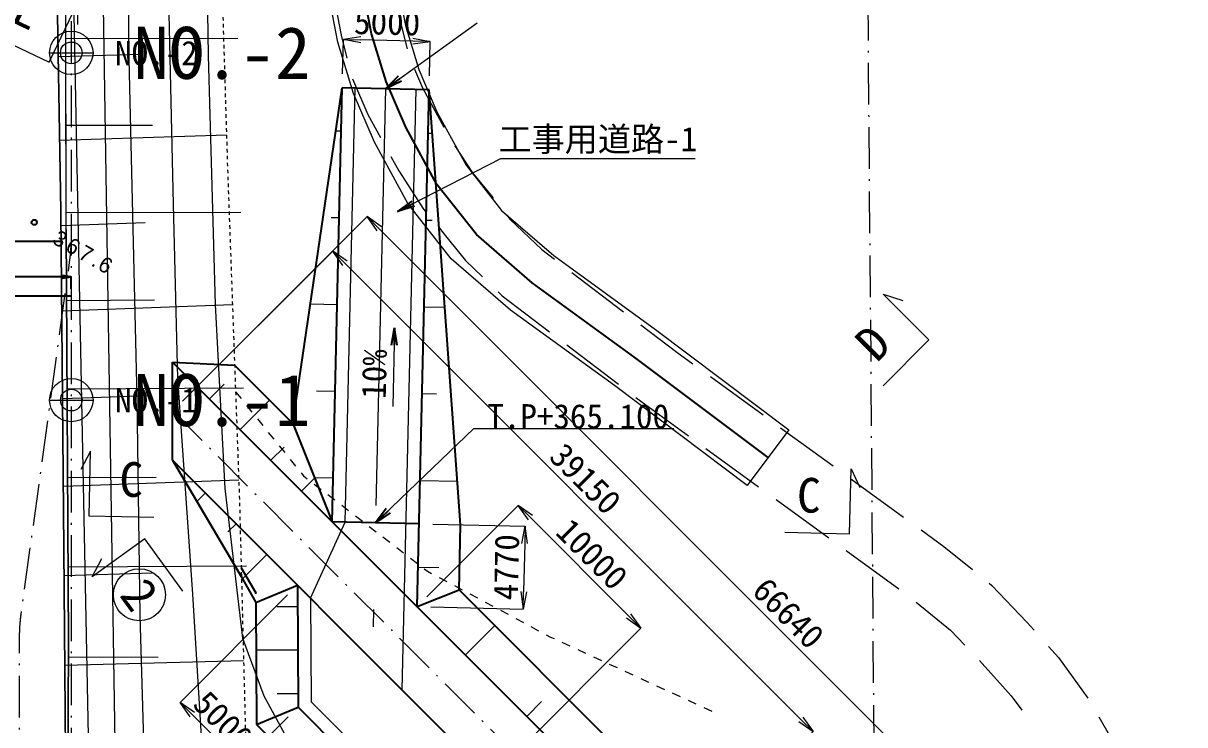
# Model space of a CAD drawing. Header units: millimetres. Extents: x -256476 to 341554, y -216330 to 457415.
# Drawn here: x 72453 to 139396, y 196573 to 236983 of the extents above; entities that cross this region are included whole.
import ezdxf
from ezdxf.enums import TextEntityAlignment as Align

# ---------------------------------------------------------------- set-up
doc = ezdxf.new("R2010")
doc.units = ezdxf.units.MM
doc.header["$LTSCALE"] = 400
doc.header["$PDSIZE"] = 300
for name, pattern in [('561019', [1, 0.5, -0.5]), ('56201', [2.5, 1.25, -1.25]), ('SXF_一点短鎖線', [9.25, 6, -1.5, 0.25, -1.5])]:
    doc.linetypes.add(name, pattern=pattern)
doc.layers.get('Defpoints').update_dxf_attribs({"color": 153})
for name, color, linetype, lineweight in [('D-BGD', 7, 'Continuous', 13), ('D-BMK', 2, 'SXF_一点短鎖線', 13), ('D-BMK-HTXT', 7, 'Continuous', 13), ('D-BMK-OTRS', 7, 'Continuous', 13), ('D-BYP-STR1', 2, 'Continuous', 13), ('D-STR', 1, 'Continuous', 25), ('D-STR-DIM', 7, 'Continuous', 13), ('D-STR-HTXT', 7, 'Continuous', 13), ('D-STR-TXT', 7, 'Continuous', 13), ('●予備設計_LP横断', 7, 'Continuous', 13)]:
    doc.layers.add(name, color=color, linetype=linetype, lineweight=lineweight)
doc.styles.add('MS ゴシック', font='MS Gothic.ttf')
doc.styles.add('Style-WORKING', font='WORKING.shx')
doc.styles.add('ＭＳ ゴシック', font='MS Gothic.ttf')
doc.dimstyles.new('DIM-200-F', dxfattribs={"dimscale": 200, "dimtxt": 3.5, "dimasz": 2.5, "dimexe": 0, "dimexo": 2, "dimgap": 0.8, "dimtad": 1, "dimdec": 0, "dimzin": 0, "dimdsep": 46, "dimtxsty": 'MS ゴシック', "dimblk": 'OPEN', "dimcen": 0.1, "dimclrd": 256, "dimclre": 256, "dimclrt": 256, "dimaunit": 1, "dimadec": 4, "dimazin": 0, "dimtfac": 1, "dimtdec": 0, "dimtmove": 2, "dimatfit": 3, "dimldrblk": 'OPEN', "dimfxl": 1, "dimtolj": 1, "dimtzin": 0, "dimlwd": -1, "dimlwe": -1, "dimarcsym": 2})
doc.dimstyles.new('DIM-400-F', dxfattribs={"dimscale": 400, "dimtxt": 3.5, "dimasz": 2.5, "dimexe": 0, "dimexo": 2, "dimgap": 0.8, "dimtad": 1, "dimdec": 0, "dimzin": 0, "dimdsep": 46, "dimtxsty": 'MS ゴシック', "dimblk": 'OPEN', "dimcen": 0.1, "dimclrd": 256, "dimclre": 256, "dimclrt": 256, "dimaunit": 1, "dimadec": 4, "dimazin": 0, "dimtfac": 1, "dimtdec": 0, "dimtmove": 2, "dimatfit": 3, "dimldrblk": 'OPEN', "dimfxl": 1, "dimtolj": 1, "dimtzin": 0, "dimlwd": -1, "dimlwe": -1, "dimarcsym": 2})

# ---------------------------------------------------------------- blocks, each defined once
blk = doc.blocks.new('M7312')
at = {"layer": '●予備設計_LP横断', "linetype": 'Continuous', "lineweight": 20}
blk.add_circle((0, -0.001), 0.15, dxfattribs=at)
blk = doc.blocks.new('_Open')
at = {"color": 0, "linetype": 'ByBlock', "lineweight": -2}
for p, q in [((-1, 0.167), (0, 0)), ((-1, -0.167), (0, 0)), ((0, 0), (-1, 0))]:
    blk.add_line(p, q, dxfattribs=at)
blk = doc.blocks.new('*D29')
at = {"layer": 'D-STR-DIM', "transparency": 16777216}
for p, q in [((66215, 239315), (70327, 247914)), ((73935, 246189), (71229, 247483)), ((70726, 237159), (74838, 245758))]:
    blk.add_line(p, q, dxfattribs=at)
at = {"layer": 'Defpoints', "color": 0, "transparency": 16777216}
for p in [(70327, 247914), (65870, 238594, 354078), (70381, 236437, 354078)]:
    blk.add_point(p, dxfattribs=at)
at = {"layer": 'D-STR-DIM', "transparency": 16777216, "xscale": 1000, "yscale": 1000, "zscale": 1000}
for p, rotation in [((70327, 247914), 154.4461229960115), ((74838, 245758), 334.4461229960114)]:
    blk.add_blockref('_Open', p, dxfattribs=dict(at, rotation=rotation))
at = {"layer": 'D-STR-DIM', "transparency": 16777216, "insert": (73022, 247756), "char_height": 1400, "attachment_point": 5, "rotation": 334.44612, "style": 'MS ゴシック'}
blk.add_mtext('\\A1;5000', dxfattribs=at)
blk = doc.blocks.new('*D106')
at = {"layer": 'Defpoints', "transparency": 16777216}
for p, q in [((60361, 221676), (60361, 222379)), ((74724, 222379), (60861, 222379)), ((75224, 221676), (75224, 222379))]:
    blk.add_line(p, q, dxfattribs=at)
at = {"layer": 'Defpoints', "color": 0, "transparency": 16777216}
for p in [(60361, 222379), (60361, 221276, 78), (75224, 221276)]:
    blk.add_point(p, dxfattribs=at)
at = {"layer": 'Defpoints', "transparency": 16777216, "xscale": 500, "yscale": 500, "zscale": 500, "rotation": 180}
blk.add_blockref('_Open', (60361, 222379), dxfattribs=at)
at = {"layer": 'Defpoints', "transparency": 16777216, "xscale": 500, "yscale": 500, "zscale": 500}
blk.add_blockref('_Open', (75224, 222379), dxfattribs=at)
at = {"layer": 'Defpoints', "transparency": 16777216, "insert": (67793, 222889), "char_height": 700, "attachment_point": 5, "style": 'MS ゴシック'}
blk.add_mtext('\\A1;14863', dxfattribs=at)
blk = doc.blocks.new('*D130')
at = {"layer": 'D-STR-DIM', "transparency": 16777216}
blk.add_line((128192, 168310), (128192, 179360), dxfattribs=at)
for start, end in [(90, 135), (80.32668, 85.16334), (139.83666, 144.67332)]:
    blk.add_arc((128192, 167510), 11850, start, end, dxfattribs=at)
at = {"layer": 'Defpoints', "color": 0, "transparency": 16777216}
for p in [(65394, 230308), (125125, 178956), (128192, 167510), (128192, 167510), (128192, 144510)]:
    blk.add_point(p, dxfattribs=at)
at = {"layer": 'D-STR-DIM', "transparency": 16777216, "xscale": 1000, "yscale": 1000, "zscale": 1000}
for p, rotation in [((128192, 179360), 177.5816705060862), ((119813, 175889), 47.41832949492703)]:
    blk.add_blockref('_Open', p, dxfattribs=dict(at, rotation=rotation))
at = {"layer": 'D-STR-DIM', "transparency": 16777216, "insert": (123267, 179400), "char_height": 1400, "attachment_point": 5, "rotation": 22.5, "style": 'MS ゴシック'}
blk.add_mtext('\\A1;45°0\'0"', dxfattribs=at)
blk = doc.blocks.new('*D131')
at = {"layer": 'D-STR-DIM', "transparency": 16777216}
for p, q in [((81630, 215204), (90289, 223862)), ((90996, 223155), (117268, 196883)), ((109316, 187517), (117975, 196176))]:
    blk.add_line(p, q, dxfattribs=at)
at = {"layer": 'Defpoints', "color": 0, "transparency": 16777216}
for p in [(81064, 214638), (117975, 196176), (108751, 186952)]:
    blk.add_point(p, dxfattribs=at)
at = {"layer": 'D-STR-DIM', "transparency": 16777216, "xscale": 1000, "yscale": 1000, "zscale": 1000}
for p, rotation in [((90289, 223862), 134.9999999999999), ((117975, 196176), 314.9999999999999)]:
    blk.add_blockref('_Open', p, dxfattribs=dict(at, rotation=rotation))
at = {"layer": 'D-STR-DIM', "transparency": 16777216, "insert": (104853, 210740), "char_height": 1400, "attachment_point": 5, "rotation": 315, "style": 'MS ゴシック'}
blk.add_mtext('\\A1;39150', dxfattribs=at)
blk = doc.blocks.new('*D134')
at = {"layer": 'D-STR-DIM', "transparency": 16777216}
for p, q in [((81630, 215204), (92268, 225842)), ((92976, 225135), (138689, 179422)), ((128758, 168076), (139396, 178714))]:
    blk.add_line(p, q, dxfattribs=at)
at = {"layer": 'Defpoints', "color": 0, "transparency": 16777216}
for p in [(81064, 214638), (139396, 178714), (128192, 167510)]:
    blk.add_point(p, dxfattribs=at)
at = {"layer": 'D-STR-DIM', "transparency": 16777216, "xscale": 1000, "yscale": 1000, "zscale": 1000}
for p, rotation in [((92268, 225842), 134.9999999999997), ((139396, 178714), 314.9999999999998)]:
    blk.add_blockref('_Open', p, dxfattribs=dict(at, rotation=rotation))
at = {"layer": 'D-STR-DIM', "transparency": 16777216, "insert": (116553, 203000), "char_height": 1400, "attachment_point": 5, "rotation": 315, "style": 'MS ゴシック'}
blk.add_mtext('\\A1;66640', dxfattribs=at)
blk = doc.blocks.new('*D135')
at = {"layer": 'D-STR-DIM', "transparency": 16777216}
for p, q in [((90860, 234063), (90906, 236049)), ((94905, 235956), (91906, 236026)), ((95859, 233947), (95905, 235933))]:
    blk.add_line(p, q, dxfattribs=at)
at = {"layer": 'Defpoints', "color": 0, "transparency": 16777216}
for p in [(90906, 236049), (90841, 233263, 23232), (95840, 233147, 23232)]:
    blk.add_point(p, dxfattribs=at)
at = {"layer": 'D-STR-DIM', "transparency": 16777216, "xscale": 1000, "yscale": 1000, "zscale": 1000}
for p, rotation in [((90906, 236049), 178.6700986809897), ((95905, 235933), 358.6700986809897)]:
    blk.add_blockref('_Open', p, dxfattribs=dict(at, rotation=rotation))
at = {"layer": 'D-STR-DIM', "transparency": 16777216, "insert": (93429, 237010), "char_height": 1400, "attachment_point": 5, "rotation": 358.6701, "style": 'MS ゴシック'}
blk.add_mtext('\\A1;5000', dxfattribs=at)
blk = doc.blocks.new('*D139')
at = {"layer": 'D-STR-DIM', "transparency": 16777216}
for p, q in [((87728, 197024), (85029, 194325)), ((91393, 187962), (85736, 193618)), ((94799, 189953), (92100, 187254))]:
    blk.add_line(p, q, dxfattribs=at)
at = {"layer": 'Defpoints', "color": 0, "transparency": 16777216}
for p in [(88293, 197590), (85029, 194325), (95365, 190519)]:
    blk.add_point(p, dxfattribs=at)
at = {"layer": 'D-STR-DIM', "transparency": 16777216, "xscale": 1000, "yscale": 1000, "zscale": 1000}
for p, rotation in [((85029, 194325), 134.9999999999999), ((92100, 187254), 314.9999999999999)]:
    blk.add_blockref('_Open', p, dxfattribs=dict(at, rotation=rotation))
at = {"layer": 'D-STR-DIM', "transparency": 16777216, "insert": (89286, 191511), "char_height": 1400, "attachment_point": 5, "rotation": 315, "style": 'MS ゴシック'}
blk.add_mtext('\\A1;10000', dxfattribs=at)
blk = doc.blocks.new('*D141')
at = {"layer": 'D-STR-DIM', "transparency": 16777216}
for p, q in [((87688, 204055), (81493, 197861)), ((84322, 195033), (82201, 197154)), ((87728, 197024), (85029, 194325))]:
    blk.add_line(p, q, dxfattribs=at)
at = {"layer": 'Defpoints', "color": 0, "transparency": 16777216}
for p in [(88253, 204621), (81493, 197861), (88293, 197590)]:
    blk.add_point(p, dxfattribs=at)
at = {"layer": 'D-STR-DIM', "transparency": 16777216, "xscale": 1000, "yscale": 1000, "zscale": 1000}
for p, rotation in [((81493, 197861), 134.9999999999998), ((85029, 194325), 314.9999999999998)]:
    blk.add_blockref('_Open', p, dxfattribs=dict(at, rotation=rotation))
at = {"layer": 'D-STR-DIM', "transparency": 16777216, "insert": (83982, 196814), "char_height": 1400, "attachment_point": 5, "rotation": 315, "style": 'MS ゴシック'}
blk.add_mtext('\\A1;5000', dxfattribs=at)
blk = doc.blocks.new('*D142')
at = {"layer": 'D-STR-DIM', "transparency": 16777216}
for p, q in [((96060, 208135), (101379, 208011)), ((101356, 207012), (101292, 204239)), ((95949, 203363), (101269, 203240))]:
    blk.add_line(p, q, dxfattribs=at)
at = {"layer": 'Defpoints', "color": 0, "transparency": 16777216}
for p in [(95260, 208154, 23232), (95149, 203382, -23232), (101269, 203240)]:
    blk.add_point(p, dxfattribs=at)
at = {"layer": 'D-STR-DIM', "transparency": 16777216, "xscale": 1000, "yscale": 1000, "zscale": 1000}
for p, rotation in [((101379, 208011), 88.67009868098913), ((101269, 203240), 268.6700986809892)]:
    blk.add_blockref('_Open', p, dxfattribs=dict(at, rotation=rotation))
at = {"layer": 'D-STR-DIM', "transparency": 16777216, "insert": (100304, 205649), "char_height": 1400, "attachment_point": 5, "rotation": 88.6701, "style": 'MS ゴシック'}
blk.add_mtext('\\A1;4770', dxfattribs=at)
blk = doc.blocks.new('*D143')
at = {"layer": 'D-STR-DIM', "transparency": 16777216}
for p, q in [((95715, 203947), (100979, 209212)), ((107343, 202848), (101686, 208505)), ((99957, 194048), (108050, 202141))]:
    blk.add_line(p, q, dxfattribs=at)
at = {"layer": 'Defpoints', "color": 0, "transparency": 16777216}
for p in [(100979, 209212), (95149, 203382, -23232), (99392, 193482, -23232)]:
    blk.add_point(p, dxfattribs=at)
at = {"layer": 'D-STR-DIM', "transparency": 16777216, "xscale": 1000, "yscale": 1000, "zscale": 1000}
for p, rotation in [((100979, 209212), 134.9999999999997), ((108050, 202141), 314.9999999999998)]:
    blk.add_blockref('_Open', p, dxfattribs=dict(at, rotation=rotation))
at = {"layer": 'D-STR-DIM', "transparency": 16777216, "insert": (105236, 206397), "char_height": 1400, "attachment_point": 5, "rotation": 315, "style": 'MS ゴシック'}
blk.add_mtext('\\A1;10000', dxfattribs=at)

msp = doc.modelspace()

# ---------------------------------------------------------------- linework, layer by layer
at = {"layer": 'D-BGD', "linetype": 'SXF_一点短鎖線'}
msp.add_line((120178.7, 353091.9, 0), (121690.4, 169343.2, 0), dxfattribs=at)
at = {"layer": 'D-BGD', "linetype": 'Continuous'}
for p, q in [((74929.9, 225102.9, 368280), (74848.8, 264331.7, 368370)), ((74910.8, 236106.1), (84829.9, 236125.5)), ((74469.1, 235064.1), (79244.8, 235209.1)), ((74920.4, 231106.2), (79911.6, 231120.8)), ((74554.8, 230256.7), (84166.5, 230548.6)), ((74928.7, 226084), (84986.7, 226104.3)), ((74635.2, 225339.1), (79477.5, 225500.3)), ((104066.6, 222628.5, 363183), (107053.7, 220362.4, 363241)), ((74948, 221020.9), (80016.2, 221048.9)), ((74679.3, 220421), (84509.5, 220774.9)), ((103774.2, 218451.6, 363220), (106761.8, 216186.4, 363276)), ((112062.5, 216625.1, 363306), (115094.8, 214419.6, 363316)), ((74974.8, 215930.4), (85155.7, 215983.8)), ((74724.6, 215366.4), (79708, 215545.8)), ((116106.2, 213684.9, 363319), (119139.8, 211479.7, 363329)), ((111798.7, 212486, 363312), (114831.5, 210281.4, 363322)), ((74769.9, 210311.7), (84873.1, 210675.5)), ((75008.8, 210812.6), (80121.6, 210838)), ((120150.6, 210744.1, 363333), (123183.4, 208539.5, 363342)), ((115842.8, 209546.6, 363325), (118876.4, 207341.5, 363335)), ((119887.8, 206606.7, 363339), (122921.1, 204402.9, 363349)), ((75028, 205668.8), (85325.5, 205724.4)), ((74814.5, 205161.7), (79912.6, 205318.7)), ((74855.1, 200011.7), (85152.1, 200276.1)), ((75049.5, 200489.1), (80226.7, 200465.9))]:
    msp.add_line(p, q, dxfattribs=at)
at = {"layer": 'D-BGD', "linetype": '561019', "flags": 128}
for points in [[(81716.5, 425661.2), (81866.8, 415455.3), (82892.9, 386900.5), (83896.2, 359160.4), (84377.3, 345846.5), (84770.1, 318834.6), (84475.6, 281661.4), (84473.3, 281336.3), (84382, 278261.9), (83557.8, 250595.3), (84166.5, 230548.6)], [(74902.5, 343407.9), (75823.1, 343408.2), (76082.5, 343407.9), (77830.9, 343407.5), (79838.6, 343406.9), (81846.9, 343407.1), (83854.6, 343406.4), (84412.8, 343406.3), (84770.1, 318834.6), (84475.6, 281661.4), (84473.3, 281336.3), (84382, 278261.9), (83557.8, 250595.3), (84214.3, 228976.3), (84914.6, 209522.5), (84945.4, 208325.9), (85754.1, 176830.2), (84663.4, 153451.9), (84819.1, 150441.9), (85737.5, 148361.5), (91499, 137572), (90935.9, 114670.1), (90374.8, 112391.6), (89307.1, 110052.6), (84440.7, 101323.6), (84152.9, 99793.5), (84582.3, 78321.2), (84840.5, 61850.5), (85276, 19925.4), (85807.9, 11154.6), (86000.4, 9533), (87496.1, 6841.6), (94094, -3777), (95177.4, -5399.8), (96522.8, -16975.1), (97637.6, -26567.7), (98470.9, -43418.5), (98676.5, -47150)]]:
    msp.add_lwpolyline(points, dxfattribs=at)
at = {"layer": 'D-BGD', "linetype": 'Continuous', "flags": 128}
for points, elevation in [([(77692.7, 334777.4), (77007.8, 271767.9), (76915.8, 254481.3), (77038.3, 239183.2), (77757.1, 194331.6), (77821.4, 190881.7), (77871, 189431), (78135.9, 186665), (78404.2, 182478.4), (78594.2, 176351.7), (78674.4, 168681.4), (78544.8, 155258.4), (78538, 151480.2), (78655.8, 149698.5), (78875.9, 148736.9), (79741.3, 146570.4), (81723.1, 142746.1), (82112.2, 142034.5), (84382.5, 137201.2)], 366000), ([(75827.5, 334648.8), (75815, 284951.1), (75791.7, 277365.6), (75724.2, 271780.3), (75263.3, 248014.6), (75255.9, 244233.2), (75344.7, 238454.2), (76621.5, 174665.5), (76695.7, 170392.1), (76707.7, 168117.5), (76527.1, 156104.5), (76503.3, 152050), (76583.2, 149993.7), (76689.4, 149131), (77295.2, 146990.3), (78635.6, 144410.1), (80259.4, 141586.3), (81712.7, 138720.8), (82798.2, 135693.1)], 367000), ([(87424, 135224.5), (87000.6, 137503.7), (85755.3, 140103.1), (81313.8, 147875.4), (80893.5, 148837.8), (80479.4, 150483.1), (80401.5, 152534.9), (80234.7, 159516.7), (80764.7, 169115.4), (80470.4, 182188.1), (79498.1, 192375.9), (79183.5, 202865), (79013.6, 215397.8), (78534.6, 235724.4), (78536.7, 244609.3), (78409.7, 261741.6), (78798.9, 284658.1), (78777, 309381.8)], 365000), ([(90054.3, 136146.3), (89535.9, 137670.4), (86096, 144269.5), (83839.4, 148151.5), (83300.2, 149242.3), (82779.8, 150654.5), (82647.8, 152868.9), (83123, 159767.7), (83208.2, 165287.6), (83256.4, 168784.7), (83424.3, 180956.1), (83474.8, 184683.9), (83197.6, 187438.4), (82771.3, 195256.9), (82224.7, 204098.4), (81360, 216513.9), (81117.3, 226568.4), (80751.5, 242613), (80780.1, 262570.5), (80924.8, 282689.8), (80628.2, 290776.3)], 364000), ([(82928.6, 247445.9), (83105.9, 235118.7), (83517.8, 220783.6), (84069, 210188.4), (85095.3, 201569.5), (86322.3, 198240.1), (87501.1, 196046.9), (89379.5, 193465.4), (92085.2, 189094.6), (92997.3, 186535.6), (93584, 184273.4), (94665.2, 180293), (95533.7, 178394.7), (99361.9, 171670.4), (104353.8, 165291.1), (105825.1, 162087.8), (107187.3, 158477.7), (107725.5, 154080.5), (106794.3, 142272.9), (106133.1, 137338)], 363000)]:
    msp.add_lwpolyline(points, dxfattribs=dict(at, elevation=elevation))
for points in [[(80893, 134898.9), (80006.7, 137408.4), (77354.6, 142440.5), (76595.9, 143829.3), (75800.7, 145285.3), (75259.1, 146526.3), (75086.2, 147475.7), (74931.1, 150480.8), (75075.4, 169505.6), (74968.7, 185607.8), (74802.2, 206716.8), (74627.8, 226156.6), (74365.4, 240882.2), (74825.1, 273621.2), (74833.3, 327238.5)], [(114179.4, 210360.9), (106520.7, 216116.2), (100540, 220458.3), (97119.7, 223417.4), (94618.1, 226598.2), (92698.5, 230127.3), (91482.6, 232940.4), (90586.8, 235894.9), (89819.8, 239902.2), (89371.8, 244263.6), (88993.8, 248775.1), (89007.5, 256048.9), (89287.4, 263270), (89624.2, 267494), (90606.8, 272554.5), (94060.7, 287841.8), (94826.9, 291707.2)], [(98758.4, 290969.8), (97973.9, 287012.4), (94522.2, 271733), (93593.9, 266951.6), (93281.5, 263033), (93008, 255967.4), (92994.2, 248938.2), (93354.2, 244634.3), (93781.4, 240483.2), (94475.4, 236854.7), (95245, 234318.8), (96299, 231880.2), (97971.3, 228805.8), (100026.5, 226190.7), (103028.5, 223595.5), (108897.4, 219333.8), (116582.6, 213558.6), (114179.4, 210360.9)], [(74365.4, 240882.2), (74627.8, 226156.6), (74802.2, 206716.8), (74968.7, 185607.8), (75075.4, 169505.6), (74931.1, 150480.8)]]:
    msp.add_lwpolyline(points, dxfattribs=at)
at = {"layer": 'D-BGD', "linetype": 'Continuous', "extrusion": (-0.560903, -0.252732, 0.788362), "elevation": 173733.8}
msp.add_lwpolyline([(-174618.3, 367551.2), (-173446.5, 367523.5), (-170881.9, 367782)], dxfattribs=at)
at = {"layer": 'D-BGD', "linetype": 'Continuous', "extrusion": (-0.522307, -0.234465, 0.819891), "elevation": 195129.5}
msp.add_lwpolyline([(-175830.2, 354768.9), (-173586.5, 354721.7), (-172087.7, 354870.2)], dxfattribs=at)
at = {"layer": 'D-BGD', "linetype": 'Continuous', "extrusion": (0.001612, -0.020011, 0.999798), "elevation": 358755.6}
msp.add_lwpolyline([(115477.2, 228612.8), (116363.3, 226970.9), (117410.2, 225474.7), (117442.8, 225426.8)], dxfattribs=at)
at = {"layer": 'D-BGD', "linetype": 'Continuous', "extrusion": (0.016449, -0.001732, 0.999863), "elevation": 364363.9}
msp.add_lwpolyline([(234032.9, -66310.4), (233636.9, -66715.8), (232345.1, -68003.2), (231507.1, -69073.8)], dxfattribs=at)
at = {"layer": 'D-BGD', "linetype": 'Continuous', "extrusion": (-0.143152, -0.164739, 0.975894), "elevation": 303620.6}
msp.add_lwpolyline([(-69943.6, 306316.9), (-69614, 306298.6), (-66202.1, 306532.3)], dxfattribs=at)
at = {"layer": 'D-BGD', "linetype": 'Continuous', "extrusion": (0.311673, 0.432353, 0.846127), "elevation": 435988.3}
msp.add_lwpolyline([(40770.6, -10584.6), (38163.3, -10509.6), (37021.8, -10503.9)], dxfattribs=at)
at = {"layer": 'D-BGD', "linetype": '56201', "flags": 128}
msp.add_lwpolyline([(84690.5, 215748.4), (88605.1, 210912.2), (95746.6, 205423), (102847.8, 201623.7), (112487.1, 197197.2)], dxfattribs=at)
at = {"layer": 'D-BGD', "linetype": 'Continuous', "extrusion": (0.276473, 0.38442, 0.880786), "elevation": 432593.5}
msp.add_lwpolyline([(38302.2, -37437.7), (37950.5, -37427.1), (34552.2, -37408.1)], dxfattribs=at)
at = {"layer": 'D-BGD', "linetype": 'Continuous', "extrusion": (-0.149064, -0.200905, 0.968203), "elevation": 291530.6}
msp.add_lwpolyline([(-24083.1, 324125.5), (-22455.9, 324141.5), (-20335.6, 324045.5)], dxfattribs=at)
at = {"layer": 'D-BGD', "linetype": 'Continuous', "extrusion": (0.406293, 0.48461, 0.774648), "elevation": 430491}
msp.add_lwpolyline([(35878, 47222.3), (33316.3, 47171.7), (32140.2, 47340.9)], dxfattribs=at)
at = {"layer": 'D-BGD', "linetype": 'Continuous', "extrusion": (0.045013, 0.020275, 0.998781), "elevation": 373078}
msp.add_lwpolyline([(129324.3, -184330.1), (128492.7, -184593.4), (125675.4, -185180.8)], dxfattribs=at)
at = {"layer": 'D-BGD', "linetype": 'Continuous', "extrusion": (-0.0021, -0.016095, 0.999868), "elevation": 359963.5}
msp.add_lwpolyline([(107829.4, 218644.2), (109467, 216487.9), (109948.5, 215563.7)], dxfattribs=at)
at = {"layer": 'D-BGD', "linetype": 'Continuous'}
for points in [[(81283.9, 126153.8, 368400), (81313.7, 134452.9, 368350), (81252.8, 134868.6, 368370), (81184, 135150.3, 368380), (81036.4, 135615.8, 368420), (76035.1, 145295.9, 368260), (75605, 146373.6, 368280), (75345, 147526.5, 368300), (75046.6, 162358.2, 368510), (74968.8, 180984.7, 368490), (75055.5, 201362.3, 368470), (74929.9, 225102.9, 368280), (74848.8, 264331.7, 368370), (74982.5, 277888.4, 368370), (74892.4, 312105, 368360), (74813.5, 327398.7, 368250), (74989.3, 342834.4, 367880)], [(93838.5, 239129.7, 362740), (93927.6, 238428, 362680), (94187, 237033.1, 363020), (94571.4, 235500.7, 363084)], [(90376.8, 238617.7, 362739), (90469.4, 237889.8, 362680), (90770.4, 236286.5, 363020), (91098.1, 234980.4, 363065)], [(93645.2, 229306.3, 363226), (94101.9, 228477.4, 363280), (95515.3, 226280.9, 363240), (95636.7, 226134.9, 363237)], [(100328.5, 225929.5, 363194), (100524.8, 225685.1, 363190), (102336.2, 223940.3, 363150), (103070.3, 223383.4, 363164)], [(74929.9, 225102.9, 368280), (75055.5, 201362.3, 368470), (74968.8, 180984.7, 368490), (75046.6, 162358.2, 368510), (75345, 147526.5, 368300)], [(128128.4, 204721.2, 363312), (128278.5, 204599.2, 363310), (130301.1, 202479.2, 363550), (130712.4, 202019, 363541)], [(127574.2, 200265.7, 363530), (127726.3, 200106.8, 363550), (129396, 198235.8, 363510), (129996.7, 197410.7, 363498)]]:
    msp.add_polyline3d(points, dxfattribs=at)
at = {"layer": 'D-BMK', "ltscale": 10}
msp.add_line((93340.8, 233204.8, 266595.6), (92576.8, 200297.1, -53832), dxfattribs=at)
at = {"layer": 'D-BMK'}
msp.add_line((81064.4, 214638), (128192, 167510.4), dxfattribs=at)
at = {"layer": 'D-BMK', "linetype": 'SXF_一点短鎖線', "flags": 128}
msp.add_lwpolyline([(75224.1, 425796.4), (75224.1, -46661.6)], dxfattribs=at)
msp.add_lwpolyline([(75224.1, 225097.9, -0.0342109), (75084, 223052.4), (72317.5, 202954.6, 0.0342109), (72224.1, 201590.9), (72224.1, 196232.4, 0.0353635), (72323.9, 194823.2), (75124.3, 175149.8, -0.0353635), (75224.1, 173740.5)], format="xyb", dxfattribs=at)
at = {"layer": 'D-BMK-HTXT'}
for p, q in [((74599.1, 235276.4, 0), (75849.1, 235276.4, 0)), ((74599.1, 215276.4), (75849.1, 215276.4))]:
    msp.add_line(p, q, dxfattribs=at)
for centre in [(75224.1, 235276.4, 0), (75224.1, 215276.4)]:
    msp.add_circle(centre, 625, dxfattribs=at)
at = {"layer": 'D-BMK-OTRS', "color": 7, "linetype": 'Continuous', "lineweight": 13}
for p, q in [((75224.1, 225097.9), (75224.1, 224070.4)), ((75224.1, 224070.4), (75084, 223052.4))]:
    msp.add_line(p, q, dxfattribs=at)
at = {"layer": 'D-BYP-STR1'}
for p, q in [((91011, 208252.2, 23232), (91591.3, 233245.4, 266595.6)), ((94287.6, 198586.4, -70094.4), (95090.3, 233164.2, 266595.6)), ((90783.4, 230763.5, 23232), (90474.1, 230770.7, 23232)), ((95782.1, 230647.5, 23232), (96022, 230641.9, 23232)), ((90667.4, 225764.9, 23232), (90203.4, 225775.6, 23232)), ((95666, 225648.8, 23232), (96025.9, 225640.5, 23232)), ((90551.3, 220766.2, 23232), (89004.6, 220802.1, 23232)), ((95550, 220650.2, 23232), (96749.7, 220622.3, 23232)), ((83190.2, 215340.6, 23232), (84038.7, 216189.2, 23232)), ((90435.3, 215767.6, 23232), (89352.6, 215792.7, 23232)), ((95434, 215651.5, 23232), (96273.7, 215632, 23232)), ((84957.9, 213572.9, 23232), (86655, 215269.9, 23232)), ((86725.7, 211805.1, 23232), (87482.1, 212561.5, 23232)), ((88493.5, 210037.3, 23232), (89249.9, 210793.7, 23232)), ((90319.3, 210768.9, 23232), (89249.9, 210793.7, 23232)), ((95317.9, 210652.9, 23232), (97477.3, 210602.7, 23232)), ((82949.9, 209924), (82462.9, 209437.1)), ((89007.5, 203866.4), (91011, 208252.2, 23232)), ((84717.7, 208156.3), (84245.9, 207684.5)), ((86485.4, 206388.5), (85083.7, 204986.8)), ((95201.9, 205654.2, 23232), (96401.5, 205626.4, 23232)), ((89007.5, 203866.4), (89041.7, 197902.4)), ((88260.4, 203360.7), (87060.4, 203360.7)), ((97937.3, 200593.5), (99634.4, 202290.5)), ((88274.7, 200860.7), (85874.7, 200860.7)), ((88289, 198360.7), (87089, 198360.7)), ((89041.7, 197902.4), (95935, 191009.1)), ((101472.9, 197057.9), (102321.4, 197906.5))]:
    msp.add_line(p, q, dxfattribs=at)
at = {"layer": 'D-BYP-STR1', "elevation": -70094.4}
msp.add_lwpolyline([(94287.6, 198586.4), (99391.7, 193482.2), (98787.7, 193037.7)], dxfattribs=at)
at = {"layer": 'D-STR'}
for p, q in [((87992.1, 213932.9, 77834), (90841.5, 233262.8, 23232)), ((90261.2, 208269.6, 23232), (90841.5, 233262.8, 266595.6)), ((95840.1, 233146.8, 23232), (90841.5, 233262.8, 23232)), ((95149.1, 203381.7, -23232), (95840.1, 233146.8, 266595.6)), ((97659.2, 208097.8, 23232), (95840.1, 233146.8, 23232)), ((81064.4, 211809.6, -354000), (81064.4, 217466.4, -354000)), ((81064.4, 217466.4), (84635, 217290)), ((81064.4, 217466.4), (130192, 168338.8)), ((84635, 217290), (87992.1, 213932.9)), ((87992.1, 213932.9), (90261.2, 208269.6, 23232)), ((81064.4, 211809.6, -354000), (85015.2, 205107.5, -62272.8)), ((81064.4, 211809.6), (126192, 166682)), ((95259.9, 208153.5, 23232), (90261.2, 208269.6, 23232)), ((97572.3, 204352.6, -13235.6), (97659.2, 208097.8, 23232)), ((85015.2, 205107.5, -62272.8), (85858.9, 203620.9)), ((85858.9, 203620.9), (88253.2, 204620.7)), ((88253.2, 204620.7), (88293.5, 197589.9)), ((95149.1, 203381.7, -23232), (97572.3, 204352.6)), ((108750.7, 193174.2), (97572.3, 204352.6)), ((85858.9, 203620.9), (85899.1, 196590.1)), ((85899.1, 196590.1), (88293.5, 197589.9)), ((88293.5, 197589.9), (95364.5, 190518.9)), ((85899.1, 196590.1), (93667.5, 188821.8))]:
    msp.add_line(p, q, dxfattribs=at)
at = {"layer": 'D-STR-HTXT'}
for p, q in [((99969.3, 229187.8, 9237), (111169.3, 229187.8, 9237)), ((98417, 213642.5, -330768), (109948.6, 213642.5, -330768))]:
    msp.add_line(p, q, dxfattribs=at)
for points, elevation in [([(70579.8, 236341.7), (73947.9, 234731.2), (75558.4, 238099.4), (75579.4, 236907)], -354000), ([(79981.7, 208508.2), (76249.4, 208594.9), (76336, 212327.2), (75778.1, 211273.2)], 23232), ([(116346.2, 207664), (120078.5, 207577.4), (120165.2, 211309.7), (120673.6, 210230.9)], 23232), ([(81643.7, 204267.2), (79452.2, 207289.6), (76429.8, 205098), (76980.2, 206155.9)], 342767.9)]:
    msp.add_lwpolyline(points, dxfattribs=dict(at, elevation=elevation))
msp.add_lwpolyline([(122011.3, 216101.7), (124651.1, 218741.6), (122011.3, 221381.5), (123142.6, 221004.3)], dxfattribs=at)
msp.add_circle((79147.8, 204059.4, 342767.9), 1500, dxfattribs=at)
at = {"layer": 'Defpoints', "linetype": 'Continuous', "lineweight": 13}
for p, q in [((73974.1, 235276.4, 329093), (76474.1, 235276.4, -329093)), ((73974.1, 215276.4, 329093), (76474.1, 215276.4, -329093))]:
    msp.add_line(p, q, dxfattribs=at)
at = {"layer": 'Defpoints', "ltscale": 1500}
msp.add_line((70643.7, 224432.7), (74643.3, 224432.7), dxfattribs=at)
at = {"layer": 'Defpoints'}
for p, q in [((60361, 221276, 78.4), (75224.1, 221276)), ((85015.2, 205607.5, -62272.8), (85858.6, 204176.8)), ((85858.9, 204120.9), (85858.6, 204176.8))]:
    msp.add_line(p, q, dxfattribs=at)
at = {"layer": 'Defpoints', "linetype": 'Continuous', "flags": 128}
msp.add_lwpolyline([(115380.9, 211959.8), (107709, 217724.9), (101784.1, 222026.6), (98573.3, 224804.5), (96294.4, 227702), (94498.5, 231003.6), (93363.6, 233629.5), (92531.4, 236374.3), (91800.5, 240192.9), (91363.2, 244449.3), (90993.9, 248856.9), (91007.4, 256008.3), (91284.3, 263151.7), (91608.9, 267223.1), (92564.3, 272143.4), (96017.4, 287427), (96788.7, 291318.3)], dxfattribs=at)
at = {"layer": 'Defpoints', "linetype": 'Continuous', "lineweight": 13}
for centre in [(75224.1, 235276.4, 0), (75224.1, 215276.4, 0)]:
    msp.add_circle(centre, 1250, dxfattribs=at)
at = {"layer": 'Defpoints', "ltscale": 1500}
msp.add_circle((73083.9, 225513.4, 367608), 150, dxfattribs=at)

# ---------------------------------------------------------------- block references
at = {"layer": 'D-BGD', "linetype": 'Continuous', "lineweight": 20, "xscale": 1000, "yscale": 1000, "zscale": 1000, "rotation": 330.1091246385173}
msp.add_blockref('M7312', (73084.4, 225514.3, 367608), dxfattribs=at)

# ---------------------------------------------------------------- texts
at = {"layer": 'D-BGD', "linetype": 'Continuous', "insert": (74063.2, 224328.8, 367608), "char_height": 900, "attachment_point": 7, "rotation": 330.109125, "line_spacing_factor": 0.722892, "style": 'Style-WORKING'}
msp.add_mtext('\\T1.287;367.6', dxfattribs=at)
at = {"layer": 'D-BMK-HTXT', "style": 'MS ゴシック'}
for s, p in [('NO.-2', (77746.8, 234566.9, -354000)), ('NO.-1', (77746.8, 214566.9, -354000))]:
    msp.add_text(s, height=1400, dxfattribs=at).set_placement(p)
at = {"layer": 'D-STR-TXT', "style": 'ＭＳ ゴシック'}
for s, rotation, p in [('E', 334.446075, (72716.7, 237717.3, -354000)), ('D', 45, (121425.5, 218574.7)), ('C', 358.670099, (78677.5, 210701.9, 23232)), ('C', 358.670099, (117730.5, 209795.3, 23232)), ('2', 305.946, (79164.3, 204071.3, 342767.9))]:
    msp.add_text(s, height=2000, rotation=rotation, dxfattribs=at).set_placement(p, align=Align.MIDDLE_CENTER)
at = {"layer": 'D-STR-TXT', "style": 'MS ゴシック'}
msp.add_text('工事用道路-1', height=1400, dxfattribs=at).set_placement((105569.3, 229187.8, 9237), align=Align.BOTTOM_CENTER)
msp.add_text('10%%%', height=1400, rotation=88.670099, dxfattribs=at).set_placement((93796.1, 216753.3, 140609.6), align=Align.BOTTOM_CENTER)
msp.add_text('T.P+365.100', height=1400, dxfattribs=at).set_placement((104435.9, 215042.5, -330768), align=Align.TOP_CENTER)
at = {"layer": 'Defpoints', "style": 'ＭＳ ゴシック'}
for s, p in [('NO.-2', (78806.6, 233776.4)), ('NO.-1', (78806.6, 213776.4))]:
    msp.add_text(s, height=3000, rotation=360, dxfattribs=at).set_placement(p)

# ---------------------------------------------------------------- dimensions: what is measured, and where the dimension line sits
at = {"layer": 'D-STR-DIM'}
dim = msp.add_aligned_dim(p1=(70381, 236436.8, 78.4), p2=(65870.1, 238593.6, 78.4), distance=-10331.5, dimstyle='DIM-400-F', dxfattribs=at)
dim.commit()
dim.dimension.update_dxf_attribs({"geometry": '*D29', "text_midpoint": (73022.1, 247756.3, -354000)})
for p1, p2, distance, picture, middle in [((95840.1, 233146.8, 23232), (90841.5, 233262.8, 23232), -2786.6, '*D135', (93429.1, 237010.4)), ((81064.4, 214638), (108750.7, 186951.7), 13044.9, '*D131', (104853, 210740.3)), ((95364.5, 190518.9), (88293.5, 197589.9), 4616.6, '*D139', (89285.8, 191511.2))]:
    dim = msp.add_aligned_dim(p1=p1, p2=p2, distance=distance, dimstyle='DIM-400-F', override={"dimrnd": 10}, dxfattribs=at)
    dim.commit()
    dim.dimension.update_dxf_attribs({"geometry": picture, "text_midpoint": middle})
dim = msp.add_angular_dim_2l(base=(125125.1, 178956.3), line1=((128192, 167510.4), (128192, 144510.4)), line2=((65394.2, 230308.1), (128192, 167510.4)), dimstyle='DIM-400-F', dxfattribs=at)
dim.commit()
dim.dimension.update_dxf_attribs({"geometry": '*D130', "text_midpoint": (123267, 179400.4)})
dim = msp.add_linear_dim(base=(139396.1, 178714.5), p1=(81064.4, 214638), p2=(128192, 167510.4), angle=135, text='66640', dimstyle='DIM-400-F', override={"dimrnd": 10}, dxfattribs=at)
dim.commit()
dim.dimension.update_dxf_attribs({"geometry": '*D134', "text_midpoint": (116553.5, 202999.5)})
for base, p1, p2, angle, picture, middle in [((100979.2, 209211.8), (99391.7, 193482.2, -23232), (95149.1, 203381.7, -23232), 135, '*D143', (105235.9, 206397.5)), ((101268.6, 203239.6), (95259.9, 208153.5, 23232), (95149.1, 203381.7, -23232), 268.670099, '*D142', (100304.3, 205649.2)), ((81493.5, 197861), (88293.5, 197589.9), (88253.2, 204620.7), 315, '*D141', (83982.5, 196814.5))]:
    dim = msp.add_linear_dim(base=base, p1=p1, p2=p2, angle=angle, dimstyle='DIM-400-F', override={"dimrnd": 10}, dxfattribs=at)
    dim.commit()
    dim.dimension.update_dxf_attribs({"geometry": picture, "text_midpoint": middle})
at = {"layer": 'Defpoints'}
dim = msp.add_linear_dim(base=(60361, 222378.6), p1=(75224.1, 221276), p2=(60361, 221276, 78.4), dimstyle='DIM-200-F', dxfattribs=at)
dim.commit()
dim.dimension.update_dxf_attribs({"geometry": '*D106', "text_midpoint": (67792.6, 222888.6)})

# ---------------------------------------------------------------- leaders
at = {"layer": 'D-STR-HTXT'}
for points in [[(93340.8, 233204.8, -110636.4), (98623.6, 237010.4, -110636.4)], [(92760.6, 208211.6, -330768), (98417, 213642.5, -330768)]]:
    msp.add_leader(points, dimstyle='DIM-400-F', override={"dimtad": 0}, dxfattribs=at)
for points in [[(94029.1, 226134.9, 9237), (99969.3, 229187.8, 9237)], [(93858.5, 219441.1, 140609.6), (93753, 214898.9, 140609.6)]]:
    msp.add_leader(points, dimstyle='DIM-400-F', dxfattribs=at)

doc.saveas('drawing.dxf')
